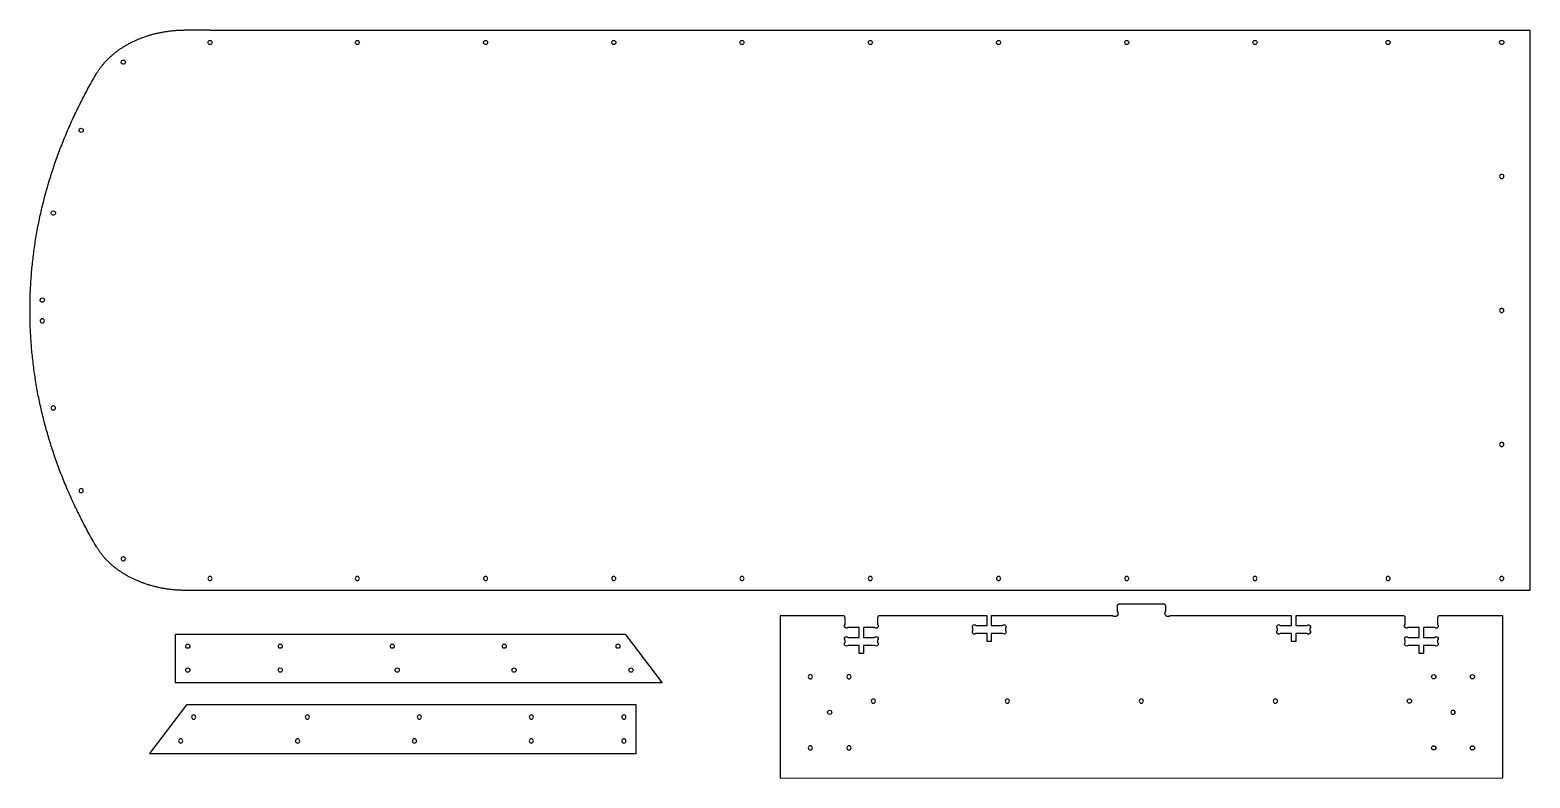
# Model space of a CAD drawing. Extents: x 1.8 to 94.2, y 1 to 47.
import ezdxf

# ---------------------------------------------------------------- set-up
doc = ezdxf.new("R2010")
doc.units = 0
doc.layers.add('THREE_QUARTER_INCH_THRUCUT', color=18, linetype='CONTINUOUS')

msp = doc.modelspace()

# ---------------------------------------------------------------- linework, layer by layer
at = {"layer": 'THREE_QUARTER_INCH_THRUCUT'}
for points in [[(94.2, 12.517), (12.885, 12.517), (11.39, 12.517), (11.335, 12.517), (11.279, 12.518), (11.224, 12.519), (11.168, 12.52), (11.113, 12.522), (11.058, 12.524), (11.003, 12.526), (10.948, 12.529), (10.893, 12.532), (10.838, 12.536), (10.784, 12.54), (10.729, 12.544), (10.675, 12.549), (10.621, 12.554), (10.566, 12.56), (10.512, 12.565), (10.458, 12.572), (10.405, 12.578), (10.351, 12.585), (10.297, 12.592), (10.244, 12.6), (10.191, 12.608), (10.138, 12.616), (10.085, 12.625), (10.032, 12.634), (9.979, 12.643), (9.927, 12.653), (9.874, 12.663), (9.822, 12.673), (9.77, 12.684), (9.718, 12.695), (9.667, 12.707), (9.615, 12.719), (9.564, 12.731), (9.512, 12.743), (9.461, 12.756), (9.411, 12.769), (9.36, 12.783), (9.31, 12.796), (9.259, 12.811), (9.209, 12.825), (9.159, 12.84), (9.11, 12.855), (9.06, 12.87), (9.011, 12.886), (8.962, 12.902), (8.913, 12.919), (8.864, 12.935), (8.816, 12.953), (8.768, 12.97), (8.72, 12.988), (8.672, 13.006), (8.625, 13.024), (8.577, 13.043), (8.53, 13.062), (8.483, 13.081), (8.437, 13.1), (8.39, 13.12), (8.344, 13.141), (8.298, 13.161), (8.253, 13.182), (8.207, 13.203), (8.162, 13.224), (8.117, 13.246), (8.073, 13.268), (8.028, 13.29), (7.984, 13.313), (7.94, 13.336), (7.897, 13.359), (7.854, 13.383), (7.811, 13.406), (7.768, 13.43), (7.725, 13.455), (7.683, 13.479), (7.641, 13.504), (7.6, 13.529), (7.558, 13.555), (7.517, 13.581), (7.477, 13.607), (7.436, 13.633), (7.396, 13.66), (7.356, 13.686), (7.317, 13.714), (7.278, 13.741), (7.239, 13.769), (7.2, 13.797), (7.162, 13.825), (7.124, 13.853), (7.087, 13.882), (7.049, 13.911), (7.013, 13.94), (6.976, 13.97), (6.94, 14), (6.904, 14.03), (6.868, 14.06), (6.833, 14.091), (6.798, 14.122), (6.764, 14.153), (6.729, 14.184), (6.696, 14.216), (6.662, 14.247), (6.629, 14.279), (6.596, 14.312), (6.564, 14.344), (6.532, 14.377), (6.5, 14.41), (6.469, 14.444), (6.438, 14.477), (6.408, 14.511), (6.378, 14.545), (6.348, 14.579), (6.319, 14.614), (6.29, 14.648), (6.261, 14.683), (6.233, 14.719), (6.205, 14.754), (6.178, 14.79), (6.151, 14.825), (6.124, 14.862), (6.098, 14.898), (6.073, 14.934), (6.047, 14.971), (6.022, 15.008), (5.998, 15.045), (5.974, 15.083), (5.95, 15.12), (5.927, 15.158), (5.904, 15.196), (5.841, 15.304), (5.778, 15.412), (5.716, 15.52), (5.654, 15.628), (5.593, 15.736), (5.532, 15.845), (5.472, 15.953), (5.412, 16.062), (5.352, 16.171), (5.293, 16.28), (5.235, 16.389), (5.177, 16.498), (5.119, 16.607), (5.062, 16.717), (5.006, 16.826), (4.95, 16.936), (4.894, 17.046), (4.839, 17.156), (4.785, 17.266), (4.731, 17.376), (4.677, 17.486), (4.624, 17.596), (4.571, 17.707), (4.519, 17.817), (4.467, 17.928), (4.416, 18.039), (4.366, 18.15), (4.315, 18.261), (4.266, 18.372), (4.216, 18.483), (4.168, 18.595), (4.119, 18.706), (4.072, 18.818), (4.024, 18.929), (3.978, 19.041), (3.931, 19.153), (3.886, 19.265), (3.84, 19.377), (3.796, 19.489), (3.751, 19.601), (3.707, 19.714), (3.664, 19.826), (3.621, 19.939), (3.579, 20.051), (3.537, 20.164), (3.496, 20.277), (3.455, 20.39), (3.414, 20.503), (3.374, 20.616), (3.335, 20.729), (3.296, 20.843), (3.258, 20.956), (3.22, 21.07), (3.182, 21.183), (3.145, 21.297), (3.109, 21.411), (3.073, 21.525), (3.038, 21.638), (3.003, 21.752), (2.968, 21.867), (2.934, 21.981), (2.901, 22.095), (2.868, 22.209), (2.835, 22.324), (2.803, 22.438), (2.772, 22.553), (2.741, 22.667), (2.71, 22.782), (2.68, 22.897), (2.651, 23.012), (2.622, 23.127), (2.593, 23.242), (2.565, 23.357), (2.538, 23.472), (2.511, 23.587), (2.484, 23.702), (2.458, 23.818), (2.433, 23.933), (2.408, 24.048), (2.383, 24.164), (2.359, 24.28), (2.336, 24.395), (2.313, 24.511), (2.29, 24.627), (2.268, 24.742), (2.247, 24.858), (2.226, 24.974), (2.205, 25.09), (2.185, 25.206), (2.166, 25.323), (2.147, 25.439), (2.128, 25.555), (2.11, 25.671), (2.093, 25.788), (2.076, 25.904), (2.059, 26.02), (2.043, 26.137), (2.028, 26.253), (2.013, 26.37), (1.999, 26.487), (1.985, 26.603), (1.971, 26.72), (1.958, 26.837), (1.946, 26.953), (1.934, 27.07), (1.922, 27.187), (1.912, 27.304), (1.901, 27.421), (1.891, 27.538), (1.882, 27.655), (1.873, 27.772), (1.865, 27.889), (1.857, 28.006), (1.849, 28.124), (1.843, 28.241), (1.836, 28.358), (1.83, 28.475), (1.825, 28.593), (1.82, 28.71), (1.816, 28.827), (1.812, 28.945), (1.809, 29.062), (1.806, 29.179), (1.804, 29.297), (1.802, 29.414), (1.801, 29.532), (1.8, 29.649), (1.8, 29.767), (1.8, 29.778), (1.8, 29.789), (1.8, 29.906), (1.801, 30.024), (1.802, 30.141), (1.804, 30.259), (1.806, 30.376), (1.809, 30.494), (1.812, 30.611), (1.816, 30.729), (1.82, 30.846), (1.825, 30.963), (1.83, 31.081), (1.836, 31.198), (1.843, 31.315), (1.849, 31.432), (1.857, 31.549), (1.865, 31.667), (1.873, 31.784), (1.882, 31.901), (1.891, 32.018), (1.901, 32.135), (1.912, 32.252), (1.922, 32.369), (1.934, 32.486), (1.946, 32.602), (1.958, 32.719), (1.971, 32.836), (1.985, 32.953), (1.999, 33.069), (2.013, 33.186), (2.028, 33.303), (2.043, 33.419), (2.059, 33.536), (2.076, 33.652), (2.093, 33.768), (2.11, 33.885), (2.128, 34.001), (2.147, 34.117), (2.166, 34.233), (2.185, 34.349), (2.205, 34.465), (2.226, 34.582), (2.247, 34.697), (2.268, 34.813), (2.29, 34.929), (2.313, 35.045), (2.336, 35.161), (2.359, 35.276), (2.383, 35.392), (2.408, 35.507), (2.433, 35.623), (2.458, 35.738), (2.484, 35.854), (2.511, 35.969), (2.538, 36.084), (2.565, 36.199), (2.593, 36.314), (2.622, 36.429), (2.651, 36.544), (2.68, 36.659), (2.71, 36.774), (2.741, 36.889), (2.772, 37.003), (2.803, 37.118), (2.835, 37.232), (2.868, 37.347), (2.901, 37.461), (2.934, 37.575), (2.968, 37.689), (3.003, 37.803), (3.038, 37.917), (3.073, 38.031), (3.109, 38.145), (3.145, 38.259), (3.182, 38.373), (3.22, 38.486), (3.258, 38.6), (3.296, 38.713), (3.335, 38.826), (3.374, 38.94), (3.414, 39.053), (3.455, 39.166), (3.496, 39.279), (3.537, 39.392), (3.579, 39.504), (3.621, 39.617), (3.664, 39.73), (3.707, 39.842), (3.751, 39.954), (3.796, 40.067), (3.84, 40.179), (3.886, 40.291), (3.931, 40.403), (3.978, 40.515), (4.024, 40.627), (4.072, 40.738), (4.119, 40.85), (4.168, 40.961), (4.216, 41.073), (4.266, 41.184), (4.315, 41.295), (4.366, 41.406), (4.416, 41.517), (4.467, 41.628), (4.519, 41.739), (4.571, 41.849), (4.624, 41.96), (4.677, 42.07), (4.731, 42.18), (4.785, 42.29), (4.839, 42.4), (4.894, 42.51), (4.95, 42.62), (5.006, 42.73), (5.062, 42.839), (5.119, 42.949), (5.177, 43.058), (5.235, 43.167), (5.293, 43.276), (5.352, 43.385), (5.412, 43.494), (5.472, 43.602), (5.532, 43.711), (5.593, 43.819), (5.654, 43.928), (5.716, 44.036), (5.778, 44.144), (5.841, 44.252), (5.904, 44.359), (5.927, 44.397), (5.95, 44.435), (5.974, 44.473), (5.998, 44.51), (6.022, 44.548), (6.047, 44.585), (6.073, 44.621), (6.098, 44.658), (6.124, 44.694), (6.151, 44.73), (6.178, 44.766), (6.205, 44.802), (6.233, 44.837), (6.261, 44.872), (6.29, 44.907), (6.319, 44.942), (6.348, 44.977), (6.378, 45.011), (6.408, 45.045), (6.438, 45.079), (6.469, 45.112), (6.5, 45.146), (6.532, 45.179), (6.564, 45.211), (6.596, 45.244), (6.629, 45.276), (6.662, 45.308), (6.696, 45.34), (6.729, 45.372), (6.764, 45.403), (6.798, 45.434), (6.833, 45.465), (6.868, 45.496), (6.904, 45.526), (6.94, 45.556), (6.976, 45.586), (7.013, 45.615), (7.049, 45.645), (7.087, 45.674), (7.124, 45.702), (7.162, 45.731), (7.2, 45.759), (7.239, 45.787), (7.278, 45.815), (7.317, 45.842), (7.356, 45.869), (7.396, 45.896), (7.436, 45.923), (7.477, 45.949), (7.517, 45.975), (7.558, 46.001), (7.6, 46.026), (7.641, 46.052), (7.683, 46.077), (7.725, 46.101), (7.768, 46.125), (7.811, 46.15), (7.854, 46.173), (7.897, 46.197), (7.94, 46.22), (7.984, 46.243), (8.028, 46.265), (8.073, 46.288), (8.117, 46.31), (8.162, 46.331), (8.207, 46.353), (8.253, 46.374), (8.298, 46.395), (8.344, 46.415), (8.39, 46.435), (8.437, 46.455), (8.483, 46.475), (8.53, 46.494), (8.577, 46.513), (8.625, 46.532), (8.672, 46.55), (8.72, 46.568), (8.768, 46.586), (8.816, 46.603), (8.864, 46.62), (8.913, 46.637), (8.962, 46.654), (9.011, 46.67), (9.06, 46.685), (9.11, 46.701), (9.159, 46.716), (9.209, 46.731), (9.259, 46.745), (9.31, 46.759), (9.36, 46.773), (9.411, 46.787), (9.461, 46.8), (9.512, 46.813), (9.564, 46.825), (9.615, 46.837), (9.667, 46.849), (9.718, 46.861), (9.77, 46.872), (9.822, 46.882), (9.874, 46.893), (9.927, 46.903), (9.979, 46.913), (10.032, 46.922), (10.085, 46.931), (10.138, 46.94), (10.191, 46.948), (10.244, 46.956), (10.297, 46.964), (10.351, 46.971), (10.405, 46.978), (10.458, 46.984), (10.512, 46.99), (10.566, 46.996), (10.621, 47.002), (10.675, 47.007), (10.729, 47.011), (10.784, 47.016), (10.838, 47.02), (10.893, 47.023), (10.948, 47.027), (11.003, 47.029), (11.058, 47.032), (11.113, 47.034), (11.168, 47.036), (11.224, 47.037), (11.279, 47.038), (11.335, 47.039), (11.39, 47.039), (12.885, 47.039), (12.885, 47.035), (94.2, 47.035)], [(94.2, 47.035), (94.2, 12.517)]]:
    msp.add_lwpolyline(points, dxfattribs=at)
for points in [[(12.755, 46.269, -0.414214), (12.885, 46.399, -0.414214), (13.015, 46.269, -0.414214), (12.885, 46.139, -0.414214)], [(21.832, 46.269, -0.414214), (21.962, 46.399, -0.414214), (22.092, 46.269, -0.414214), (21.962, 46.139, -0.414214)], [(29.732, 46.269, -0.414214), (29.862, 46.399, -0.414214), (29.992, 46.269, -0.414214), (29.862, 46.139, -0.414214)], [(37.632, 46.269, -0.414214), (37.762, 46.399, -0.414214), (37.892, 46.269, -0.414214), (37.762, 46.139, -0.414214)], [(45.532, 46.269, -0.414214), (45.662, 46.399, -0.414214), (45.792, 46.269, -0.414214), (45.662, 46.139, -0.414214)], [(53.432, 46.269, -0.414214), (53.562, 46.399, -0.414214), (53.692, 46.269, -0.414214), (53.562, 46.139, -0.414214)], [(61.332, 46.269, -0.414214), (61.462, 46.399, -0.414214), (61.592, 46.269, -0.414214), (61.462, 46.139, -0.414214)], [(69.232, 46.269, -0.414214), (69.362, 46.399, -0.414214), (69.492, 46.269, -0.414214), (69.362, 46.139, -0.414214)], [(77.132, 46.269, -0.414214), (77.262, 46.399, -0.414214), (77.392, 46.269, -0.414214), (77.262, 46.139, -0.414214)], [(85.331, 46.269, -0.414214), (85.461, 46.399, -0.414214), (85.591, 46.269, -0.414214), (85.461, 46.139, -0.414214)], [(92.331, 46.272, -0.414214), (92.461, 46.402, -0.414214), (92.591, 46.272, -0.414214), (92.461, 46.142, -0.414214)], [(7.444, 44.978, -0.414214), (7.464, 45.161, -0.414214), (7.647, 45.141, -0.414214), (7.627, 44.958, -0.414214)], [(4.905, 40.737, -0.414214), (4.83, 40.905, -0.414214), (4.998, 40.98, -0.414214), (5.073, 40.812, -0.414214)], [(92.591, 38.017, 0.414214), (92.461, 38.147, 0.414214), (92.331, 38.017, 0.414214), (92.461, 37.887, 0.414214)], [(3.207, 35.637, -0.414214), (3.112, 35.794, -0.414214), (3.269, 35.889, -0.414214), (3.364, 35.732, -0.414214)], [(2.555, 30.272, -0.414214), (2.427, 30.404, -0.414214), (2.56, 30.531, -0.414214), (2.687, 30.399, -0.414214)], [(92.591, 29.761, 0.414214), (92.461, 29.891, 0.414214), (92.331, 29.761, 0.414214), (92.461, 29.631, 0.414214)], [(2.555, 29.248, 0.414214), (2.427, 29.115, 0.414214), (2.56, 28.988, 0.414214), (2.687, 29.12, 0.414214)], [(3.207, 23.882, 0.414214), (3.112, 23.725, 0.414214), (3.269, 23.63, 0.414214), (3.364, 23.787, 0.414214)], [(92.331, 21.506, 0.414214), (92.461, 21.376, 0.414214), (92.591, 21.506, 0.414214), (92.461, 21.636, 0.414214)], [(4.905, 18.782, 0.414214), (4.83, 18.614, 0.414214), (4.998, 18.539, 0.414214), (5.073, 18.707, 0.414214)], [(7.444, 14.541, 0.414214), (7.464, 14.358, 0.414214), (7.647, 14.378, 0.414214), (7.627, 14.561, 0.414214)], [(12.755, 13.251, 0.414214), (12.885, 13.121, 0.414214), (13.015, 13.251, 0.414214), (12.885, 13.381, 0.414214)], [(21.832, 13.251, 0.414214), (21.962, 13.121, 0.414214), (22.092, 13.251, 0.414214), (21.962, 13.381, 0.414214)], [(29.732, 13.251, 0.414214), (29.862, 13.121, 0.414214), (29.992, 13.251, 0.414214), (29.862, 13.381, 0.414214)], [(37.632, 13.251, 0.414214), (37.762, 13.121, 0.414214), (37.892, 13.251, 0.414214), (37.762, 13.381, 0.414214)], [(45.532, 13.251, 0.414214), (45.662, 13.121, 0.414214), (45.792, 13.251, 0.414214), (45.662, 13.381, 0.414214)], [(53.432, 13.251, 0.414214), (53.562, 13.121, 0.414214), (53.692, 13.251, 0.414214), (53.562, 13.381, 0.414214)], [(61.332, 13.251, 0.414214), (61.462, 13.121, 0.414214), (61.592, 13.251, 0.414214), (61.462, 13.381, 0.414214)], [(69.232, 13.251, 0.414214), (69.362, 13.121, 0.414214), (69.492, 13.251, 0.414214), (69.362, 13.381, 0.414214)], [(77.132, 13.251, 0.414214), (77.262, 13.121, 0.414214), (77.392, 13.251, 0.414214), (77.262, 13.381, 0.414214)], [(85.331, 13.251, 0.414214), (85.461, 13.121, 0.414214), (85.591, 13.251, 0.414214), (85.461, 13.381, 0.414214)], [(92.331, 13.251, 0.414214), (92.461, 13.121, 0.414214), (92.591, 13.251, 0.414214), (92.461, 13.381, 0.414214)], [(51.881, 10.961), (48, 10.961), (48, 0.961), (92.522, 0.962), (92.522, 10.961), (88.641, 10.961, 0.414211), (88.511, 10.831), (88.511, 10.41, -1), (88.327, 10.226), (87.641, 10.226), (87.641, 9.626), (88.327, 9.626, -1), (88.511, 9.443), (88.511, 9.31, -1), (88.327, 9.126), (87.641, 9.126), (87.641, 8.639), (87.381, 8.639), (87.381, 9.126), (86.695, 9.126, -1), (86.511, 9.31), (86.511, 9.443, -1), (86.695, 9.626), (87.381, 9.626), (87.381, 10.226), (86.695, 10.226, -1), (86.511, 10.41), (86.511, 10.831, 0.414214), (86.381, 10.961), (79.766, 10.961), (79.766, 10.361), (80.452, 10.361, -1), (80.636, 10.178), (80.636, 10.045, -1), (80.452, 9.861), (79.766, 9.861), (79.766, 9.374), (79.506, 9.374), (79.506, 9.861), (78.82, 9.861, -1), (78.636, 10.045), (78.636, 10.178, -1), (78.82, 10.361), (79.506, 10.361), (79.506, 10.961), (72.03, 10.961, -1), (71.761, 11.23), (71.761, 11.561), (71.76, 11.579), (71.755, 11.596), (71.748, 11.611), (71.738, 11.626), (71.725, 11.638), (71.711, 11.648), (71.695, 11.655), (71.678, 11.66), (71.661, 11.661), (70.261, 11.661), (68.861, 11.661), (68.844, 11.66), (68.827, 11.655), (68.811, 11.648), (68.797, 11.638), (68.784, 11.626), (68.774, 11.611), (68.767, 11.596), (68.763, 11.579), (68.761, 11.561), (68.761, 11.23, -0.414214), (68.761, 10.961, -0.414214), (68.492, 10.961), (61.016, 10.961), (61.016, 10.361), (61.702, 10.361, -1), (61.886, 10.178), (61.886, 10.045, -1), (61.702, 9.861), (61.016, 9.861), (61.016, 9.374), (60.756, 9.374), (60.756, 9.861), (60.07, 9.861, -1), (59.886, 10.045), (59.886, 10.178, -1), (60.07, 10.361), (60.756, 10.361), (60.756, 10.961), (54.141, 10.961, 0.414211), (54.011, 10.831), (54.011, 10.41, -1), (53.827, 10.226), (53.141, 10.226), (53.141, 9.626), (53.827, 9.626, -1), (54.011, 9.443), (54.011, 9.31, -1), (53.827, 9.126), (53.141, 9.126), (53.141, 8.639), (52.881, 8.639), (52.881, 9.126), (52.195, 9.126, -1), (52.011, 9.31), (52.011, 9.443, -1), (52.195, 9.626), (52.881, 9.626), (52.881, 10.226), (52.195, 10.226, -1), (52.011, 10.41), (52.011, 10.831, 0.414214)], [(11.52, 9.211, -0.414214), (11.65, 9.081, -0.414214), (11.52, 8.951, -0.414214), (11.39, 9.081, -0.414214)], [(17.22, 9.211, -0.414214), (17.35, 9.081, -0.414214), (17.22, 8.951, -0.414214), (17.09, 9.081, -0.414214)], [(24.12, 9.211, -0.414214), (24.25, 9.081, -0.414214), (24.12, 8.951, -0.414214), (23.99, 9.081, -0.414214)], [(31.02, 9.211, -0.414214), (31.15, 9.081, -0.414214), (31.02, 8.951, -0.414214), (30.89, 9.081, -0.414214)], [(38.02, 9.211, -0.414214), (38.15, 9.081, -0.414214), (38.02, 8.951, -0.414214), (37.89, 9.081, -0.414214)], [(11.52, 7.74, -0.414214), (11.65, 7.61, -0.414214), (11.52, 7.48, -0.414214), (11.39, 7.61, -0.414214)], [(17.22, 7.74, -0.414214), (17.35, 7.61, -0.414214), (17.22, 7.48, -0.414214), (17.09, 7.61, -0.414214)], [(17.22, 7.74, -0.414214), (17.35, 7.61, -0.414214), (17.22, 7.48, -0.414214), (17.09, 7.61, -0.414214)], [(17.22, 7.74, -0.414214), (17.35, 7.61, -0.414214), (17.22, 7.48, -0.414214), (17.09, 7.61, -0.414214)], [(17.22, 7.74, -0.414214), (17.35, 7.61, -0.414214), (17.22, 7.48, -0.414214), (17.09, 7.61, -0.414214)], [(24.42, 7.74, -0.414214), (24.55, 7.61, -0.414214), (24.42, 7.48, -0.414214), (24.29, 7.61, -0.414214)], [(31.62, 7.74, -0.414214), (31.75, 7.61, -0.414214), (31.62, 7.48, -0.414214), (31.49, 7.61, -0.414214)], [(31.62, 7.74, -0.414214), (31.75, 7.61, -0.414214), (31.62, 7.48, -0.414214), (31.49, 7.61, -0.414214)], [(38.82, 7.74, -0.414214), (38.95, 7.61, -0.414214), (38.82, 7.48, -0.414214), (38.69, 7.61, -0.414214)], [(49.867, 7.07, 0.414214), (49.997, 7.2, 0.414214), (49.867, 7.33, 0.414214), (49.737, 7.2, 0.414214)], [(49.867, 7.07, 0.414214), (49.997, 7.2, 0.414214), (49.867, 7.33, 0.414214), (49.737, 7.2, 0.414214)], [(52.25, 7.07, 0.414214), (52.38, 7.2, 0.414214), (52.25, 7.33, 0.414214), (52.12, 7.2, 0.414214)], [(52.25, 7.07, 0.414214), (52.38, 7.2, 0.414214), (52.25, 7.33, 0.414214), (52.12, 7.2, 0.414214)], [(88.268, 7.07, -0.414214), (88.138, 7.2, -0.414214), (88.268, 7.33, -0.414214), (88.398, 7.2, -0.414214)], [(88.272, 7.07, -0.414214), (88.142, 7.2, -0.414214), (88.272, 7.33, -0.414214), (88.402, 7.2, -0.414214)], [(90.651, 7.07, -0.414214), (90.521, 7.2, -0.414214), (90.651, 7.33, -0.414214), (90.781, 7.2, -0.414214)], [(90.655, 7.07, -0.414214), (90.525, 7.2, -0.414214), (90.655, 7.33, -0.414214), (90.785, 7.2, -0.414214)], [(53.75, 5.83, 0.414214), (53.62, 5.7, 0.414214), (53.75, 5.57, 0.414214), (53.88, 5.7, 0.414214)], [(62.006, 5.83, 0.414214), (61.876, 5.7, 0.414214), (62.006, 5.57, 0.414214), (62.136, 5.7, 0.414214)], [(70.261, 5.57, 0.414214), (70.391, 5.7, 0.414214), (70.261, 5.83, 0.414214), (70.131, 5.7, 0.414214)], [(78.516, 5.57, 0.414214), (78.646, 5.7, 0.414214), (78.516, 5.83, 0.414214), (78.386, 5.7, 0.414214)], [(86.772, 5.83, -0.414214), (86.902, 5.7, -0.414214), (86.772, 5.57, -0.414214), (86.642, 5.7, -0.414214)], [(11.882, 4.845, 0.414214), (11.752, 4.715, 0.414214), (11.882, 4.585, 0.414214), (12.012, 4.715, 0.414214)], [(11.882, 4.845, 0.414214), (11.752, 4.715, 0.414214), (11.882, 4.585, 0.414214), (12.012, 4.715, 0.414214)], [(18.882, 4.845, 0.414214), (18.752, 4.715, 0.414214), (18.882, 4.585, 0.414214), (19.012, 4.715, 0.414214)], [(18.882, 4.845, 0.414214), (18.752, 4.715, 0.414214), (18.882, 4.585, 0.414214), (19.012, 4.715, 0.414214)], [(25.782, 4.845, 0.414214), (25.652, 4.715, 0.414214), (25.782, 4.585, 0.414214), (25.912, 4.715, 0.414214)], [(32.682, 4.845, 0.414214), (32.552, 4.715, 0.414214), (32.682, 4.585, 0.414214), (32.812, 4.715, 0.414214)], [(38.382, 4.845, 0.414214), (38.252, 4.715, 0.414214), (38.382, 4.585, 0.414214), (38.512, 4.715, 0.414214)], [(51.059, 4.879, -0.414214), (50.929, 5.009, -0.414214), (51.059, 5.139, -0.414214), (51.189, 5.009, -0.414214)], [(51.059, 4.879, -0.414214), (50.929, 5.009, -0.414214), (51.059, 5.139, -0.414214), (51.189, 5.009, -0.414214)], [(89.46, 4.879, 0.414214), (89.59, 5.009, 0.414214), (89.46, 5.139, 0.414214), (89.33, 5.009, 0.414214)], [(89.463, 4.879, 0.414214), (89.593, 5.009, 0.414214), (89.463, 5.139, 0.414214), (89.333, 5.009, 0.414214)], [(11.082, 3.374, 0.414214), (10.952, 3.244, 0.414214), (11.082, 3.114, 0.414214), (11.212, 3.244, 0.414214)], [(11.082, 3.374, 0.414214), (10.952, 3.244, 0.414214), (11.082, 3.114, 0.414214), (11.212, 3.244, 0.414214)], [(18.282, 3.374, 0.414214), (18.152, 3.244, 0.414214), (18.282, 3.114, 0.414214), (18.412, 3.244, 0.414214)], [(18.282, 3.374, 0.414214), (18.152, 3.244, 0.414214), (18.282, 3.114, 0.414214), (18.412, 3.244, 0.414214)], [(25.482, 3.374, 0.414214), (25.352, 3.244, 0.414214), (25.482, 3.114, 0.414214), (25.612, 3.244, 0.414214)], [(32.682, 3.374, 0.414214), (32.552, 3.244, 0.414214), (32.682, 3.114, 0.414214), (32.812, 3.244, 0.414214)], [(32.682, 3.374, 0.414214), (32.552, 3.244, 0.414214), (32.682, 3.114, 0.414214), (32.812, 3.244, 0.414214)], [(32.682, 3.374, 0.414214), (32.552, 3.244, 0.414214), (32.682, 3.114, 0.414214), (32.812, 3.244, 0.414214)], [(32.682, 3.374, 0.414214), (32.552, 3.244, 0.414214), (32.682, 3.114, 0.414214), (32.812, 3.244, 0.414214)], [(38.382, 3.374, 0.414214), (38.252, 3.244, 0.414214), (38.382, 3.114, 0.414214), (38.512, 3.244, 0.414214)], [(49.867, 2.687, 0.414214), (49.997, 2.817, 0.414214), (49.867, 2.947, 0.414214), (49.737, 2.817, 0.414214)], [(49.867, 2.687, 0.414214), (49.997, 2.817, 0.414214), (49.867, 2.947, 0.414214), (49.737, 2.817, 0.414214)], [(52.25, 2.687, 0.414214), (52.38, 2.817, 0.414214), (52.25, 2.947, 0.414214), (52.12, 2.817, 0.414214)], [(52.25, 2.687, 0.414214), (52.38, 2.817, 0.414214), (52.25, 2.947, 0.414214), (52.12, 2.817, 0.414214)], [(88.268, 2.687, -0.414214), (88.138, 2.817, -0.414214), (88.268, 2.947, -0.414214), (88.398, 2.817, -0.414214)], [(88.272, 2.687, -0.414214), (88.142, 2.817, -0.414214), (88.272, 2.947, -0.414214), (88.402, 2.817, -0.414214)], [(90.651, 2.687, -0.414214), (90.521, 2.817, -0.414214), (90.651, 2.947, -0.414214), (90.781, 2.817, -0.414214)], [(90.655, 2.687, -0.414214), (90.525, 2.817, -0.414214), (90.655, 2.947, -0.414214), (90.785, 2.817, -0.414214)]]:
    msp.add_lwpolyline(points, format="xyb", close=True, dxfattribs=at)
for points in [[(40.749, 6.831), (10.77, 6.831), (10.77, 9.831), (38.461, 9.831)], [(9.153, 2.465), (39.132, 2.465), (39.132, 5.465), (11.442, 5.465)]]:
    msp.add_lwpolyline(points, close=True, dxfattribs=at)

doc.saveas('drawing.dxf')
